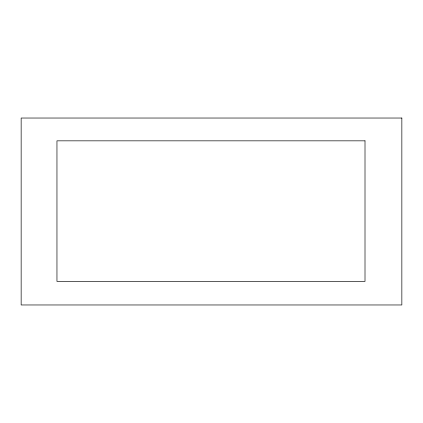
<?xml version="1.0" encoding="UTF-8"?>
<svg xmlns="http://www.w3.org/2000/svg" width="423" height="423" viewBox="0 0 423 423"><rect width="100%" height="100%" fill="white"/><g stroke="black" fill="none" stroke-linecap="round" stroke-linejoin="round"><path stroke-width="0.63" d="M401.85 118.033L21.15 118.033L21.15 304.967L401.85 304.967L401.85 118.033M365.007 140.838L56.957 140.838L56.957 281.406L365.007 281.406L365.007 140.838"/></g></svg>
